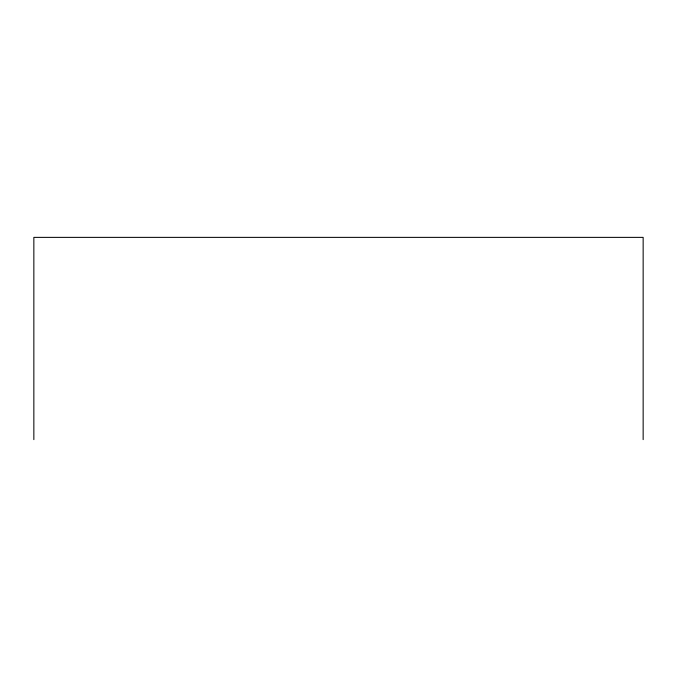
<?xml version="1.0" encoding="UTF-8"?>
<svg xmlns="http://www.w3.org/2000/svg" width="677" height="677" viewBox="0 0 677 677"><rect width="100%" height="100%" fill="white"/><g stroke="black" fill="none" stroke-linecap="round" stroke-linejoin="round"><path stroke-width="1.02" d="M643.15 439.627L643.15 237.373L33.85 237.373L33.85 439.627"/></g></svg>
